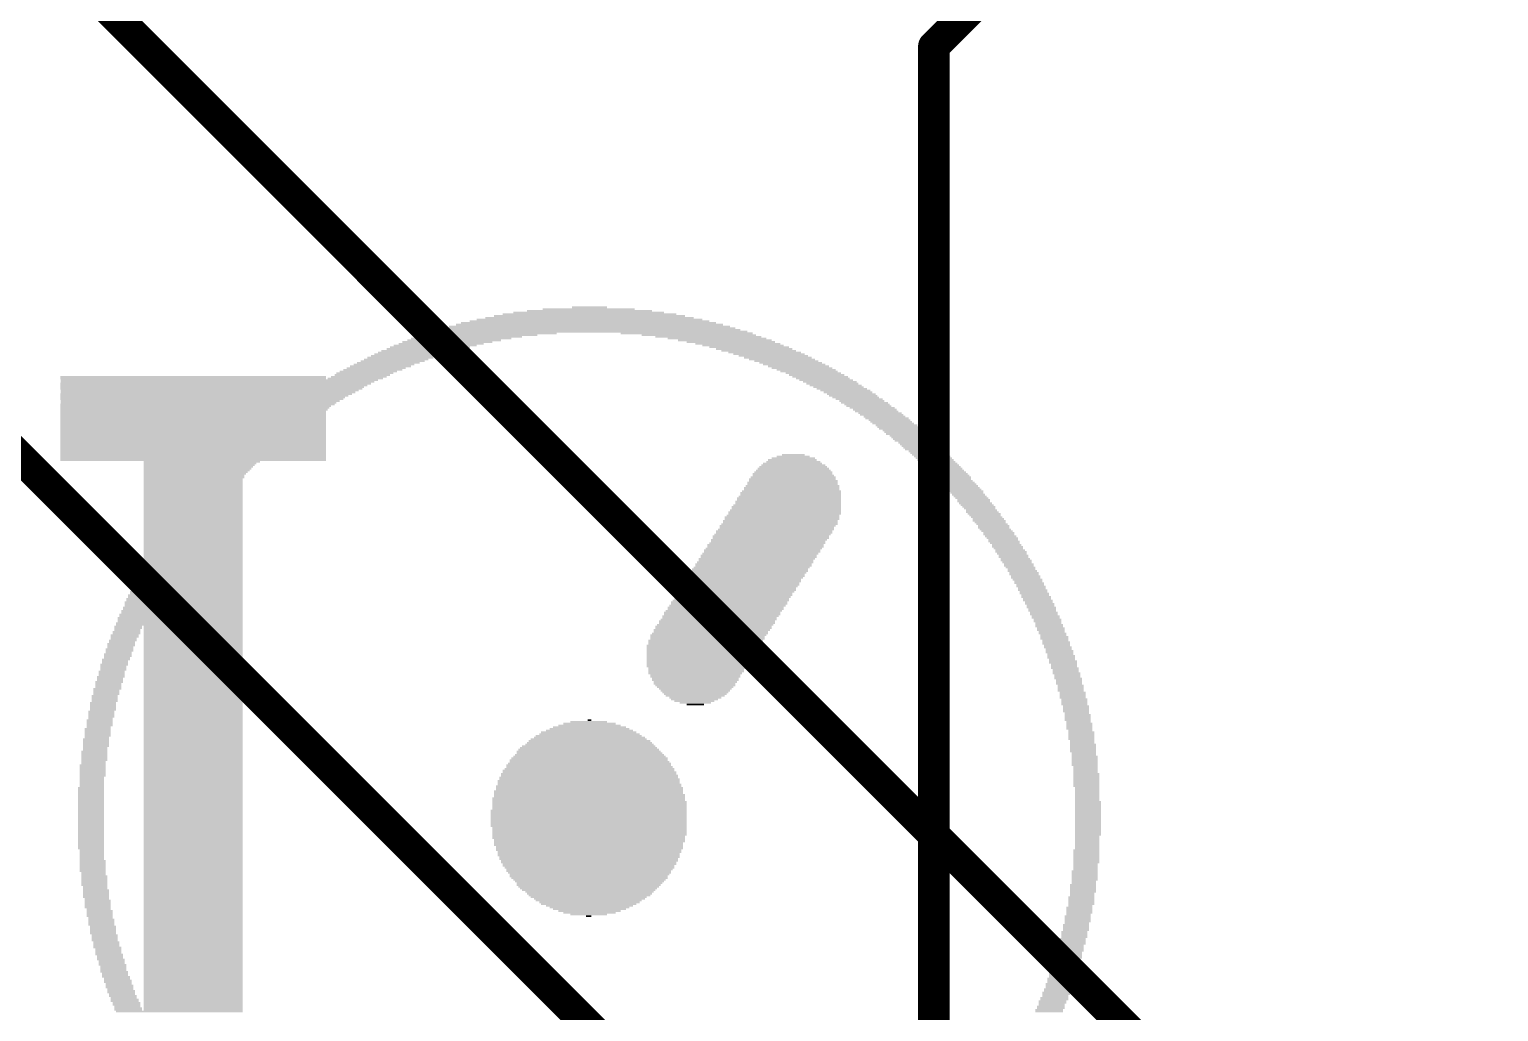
# Model space of a CAD drawing. Extents: x 0 to 45.5, y -0.6 to 38.1.
# Drawn here: x 8.74 to 15.84, y 10.42 to 15.17 of the extents above; entities that cross this region are included whole.
import ezdxf

# ---------------------------------------------------------------- set-up
doc = ezdxf.new("R2010")
doc.units = 0
for name, color, linetype in [('1', 22, 'CONTINUOUS'), ('16', 175, 'CONTINUOUS'), ('21', 253, 'CONTINUOUS')]:
    doc.layers.add(name, color=color, linetype=linetype)

# ---------------------------------------------------------------- blocks, each defined once
blk = doc.blocks.new('RECT')
blk.add_solid([(-0.5, -0.5), (0.5, -0.5), (-0.5, 0.5), (0.5, 0.5)])

msp = doc.modelspace()

# ---------------------------------------------------------------- linework, layer by layer
at = {"layer": '1', "const_width": 0.1524}
for points in [[(17.6784, 6.7056), (3.81, 20.574)], [(15.24, 6.5532), (3.81, 17.9832)]]:
    msp.add_lwpolyline(points, dxfattribs=at)
at = {"layer": '16', "const_width": 0.1524}
for points in [[(14.478, 16.4592), (13.1064, 15.0876)], [(13.1064, 15.0876), (13.1064, 4.4196)]]:
    msp.add_lwpolyline(points, dxfattribs=at)
at = {"layer": '16', "const_width": 0.0762}
for points in [[(13.1445, 15.0876, 1), (13.0683, 15.0876)], [(13.0795, 15.1145, 1), (13.1333, 15.0607)]]:
    msp.add_lwpolyline(points, format="xyb", dxfattribs=at)

# ---------------------------------------------------------------- block references
at = {"layer": '21', "yscale": 0.0084}
for p, xscale in [((11.4423, 13.7767), 1.0058), ((11.4423, 13.7851), 0.922), ((11.4423, 13.7935), 0.8382), ((11.4381, 13.8019), 0.7292), ((11.4423, 13.8102), 0.6035), ((11.4381, 13.8186), 0.4442), ((11.4423, 13.827), 0.1676), ((10.9687, 13.7013), 0.6287), ((11.4423, 13.7096), 1.5255), ((11.4381, 13.718), 1.4668), ((11.4423, 13.7264), 1.4082), ((11.4423, 13.7348), 1.3579), ((11.4423, 13.7432), 1.2908), ((11.4381, 13.7516), 1.2322), ((11.4423, 13.7599), 1.1567), ((11.4423, 13.7683), 1.0897), ((11.9117, 13.7013), 0.637), ((10.6712, 13.6342), 0.3856), ((10.6963, 13.6426), 0.4023), ((10.7257, 13.651), 0.4107), ((10.755, 13.6594), 0.4359), ((10.7885, 13.6677), 0.4526), ((10.8221, 13.6761), 0.4862), ((10.8598, 13.6845), 0.5113), ((10.9101, 13.6929), 0.5616), ((11.9704, 13.6929), 0.5532), ((12.0165, 13.6845), 0.5113), ((12.0584, 13.6761), 0.4778), ((12.0961, 13.6677), 0.4526), ((12.1255, 13.6594), 0.4275), ((12.159, 13.651), 0.4107), ((12.1841, 13.6426), 0.394), ((12.2135, 13.6342), 0.3856), ((10.47, 13.5588), 0.3018), ((10.491, 13.5672), 0.3101), ((10.5077, 13.5755), 0.3101), ((10.5287, 13.5839), 0.3185), ((10.5496, 13.5923), 0.3269), ((10.5706, 13.6007), 0.3353), ((10.5957, 13.6091), 0.352), ((10.6167, 13.6174), 0.3604), ((10.646, 13.6258), 0.3688), ((12.2386, 13.6258), 0.3688), ((12.2596, 13.6174), 0.3604), ((12.2889, 13.6091), 0.352), ((12.3099, 13.6007), 0.3437), ((12.3308, 13.5923), 0.3353), ((12.3518, 13.5839), 0.3269), ((12.3727, 13.5755), 0.3185), ((12.3937, 13.5672), 0.3101), ((12.4146, 13.5588), 0.3018), ((9.527, 13.4917), 1.2824), ((10.3275, 13.4917), 0.2682), ((10.3443, 13.5001), 0.2682), ((10.3568, 13.5085), 0.2766), ((10.3736, 13.5169), 0.2766), ((10.3946, 13.5252), 0.285), ((10.4113, 13.5336), 0.285), ((10.4323, 13.542), 0.2934), ((10.449, 13.5504), 0.2934), ((12.4314, 13.5504), 0.3018), ((12.4524, 13.542), 0.2934), ((12.4691, 13.5336), 0.2934), ((12.4901, 13.5252), 0.285), ((12.5026, 13.5169), 0.2766), ((12.5236, 13.5085), 0.2682), ((12.5404, 13.5001), 0.2682), ((12.5571, 13.4917), 0.2682), ((9.615, 13.433), 1.4585), ((9.527, 13.4833), 1.2824), ((9.6528, 13.475), 1.5339), ((9.6444, 13.4666), 1.5171), ((9.636, 13.4582), 1.5004), ((9.6276, 13.4498), 1.4836), ((9.6192, 13.4414), 1.4668), ((9.6067, 13.4247), 1.4417), ((9.5983, 13.4163), 1.4249), ((10.3108, 13.4833), 0.2682), ((12.5697, 13.4833), 0.2598), ((12.5865, 13.475), 0.2598), ((12.6032, 13.4666), 0.2598), ((12.6158, 13.4582), 0.2515), ((12.6326, 13.4498), 0.2515), ((12.6451, 13.4414), 0.2431), ((12.6619, 13.433), 0.2431), ((12.6787, 13.4247), 0.2431), ((12.6912, 13.4163), 0.2347), ((9.5689, 13.3828), 1.3663), ((9.5899, 13.4079), 1.4082), ((9.5815, 13.3995), 1.3914), ((9.5731, 13.3911), 1.3746), ((9.5522, 13.366), 1.3327), ((9.548, 13.3576), 1.3244), ((9.5396, 13.3492), 1.3076), ((9.5606, 13.3744), 1.3495), ((12.708, 13.4079), 0.2347), ((12.7164, 13.3995), 0.2347), ((12.729, 13.3911), 0.2263), ((12.7457, 13.3828), 0.2263), ((12.7583, 13.3744), 0.2179), ((12.7709, 13.366), 0.2263), ((12.7834, 13.3576), 0.2179), ((12.7918, 13.3492), 0.2179), ((9.5354, 13.3408), 1.2992), ((9.5312, 13.3325), 1.2908), ((9.527, 13.3241), 1.2824), ((9.527, 13.3157), 1.2824), ((9.527, 13.3073), 1.2824), ((9.527, 13.2989), 1.2824), ((9.527, 13.2906), 1.2824), ((9.527, 13.2822), 1.2824), ((9.527, 13.2738), 1.2824), ((12.8086, 13.3408), 0.2179), ((12.8212, 13.3325), 0.2096), ((12.8295, 13.3241), 0.2096), ((12.8463, 13.3157), 0.2096), ((12.8547, 13.3073), 0.2096), ((12.8673, 13.2989), 0.2012), ((12.8798, 13.2906), 0.2096), ((12.8924, 13.2822), 0.2012), ((12.9008, 13.2738), 0.2012), ((9.527, 13.2654), 1.2824), ((9.527, 13.257), 1.2824), ((9.527, 13.2486), 1.2824), ((9.527, 13.2403), 1.2824), ((9.527, 13.2319), 1.2824), ((9.527, 13.2235), 1.2824), ((9.527, 13.2151), 1.2824), ((9.527, 13.2067), 1.2824), ((12.9092, 13.2654), 0.2012), ((12.9259, 13.257), 0.2012), ((12.9343, 13.2486), 0.2012), ((12.9427, 13.2403), 0.2012), ((12.9553, 13.2319), 0.1928), ((12.9637, 13.2235), 0.1928), ((12.972, 13.2151), 0.1928), ((12.9846, 13.2067), 0.1844), ((9.527, 13.1983), 1.2824), ((9.527, 13.19), 1.2824), ((9.527, 13.1816), 1.2824), ((9.527, 13.1732), 1.2824), ((9.527, 13.1648), 1.2824), ((9.527, 13.1564), 1.2824), ((9.527, 13.1481), 1.2824), ((9.527, 13.1397), 1.2824), ((9.527, 13.1313), 1.2824), ((12.9972, 13.1983), 0.1928), ((13.0056, 13.19), 0.1928), ((13.0139, 13.1816), 0.1928), ((13.0265, 13.1732), 0.1844), ((13.0349, 13.1648), 0.1844), ((13.0433, 13.1564), 0.1844), ((13.0517, 13.1481), 0.1844), ((13.06, 13.1397), 0.1844), ((13.0726, 13.1313), 0.176), ((9.527, 13.1229), 1.2824), ((9.527, 13.1145), 1.2824), ((9.527, 13.1061), 1.2824), ((9.527, 13.0978), 1.2824), ((9.527, 13.0894), 1.2824), ((9.5689, 13.081), 0.5616), ((9.5606, 13.0726), 0.5448), ((9.5564, 13.0642), 0.5364), ((12.4272, 13.0642), 0.3101), ((12.423, 13.0726), 0.285), ((12.4272, 13.081), 0.2598), ((12.423, 13.0894), 0.2347), ((12.4272, 13.0978), 0.2096), ((12.4272, 13.1061), 0.1593), ((12.4272, 13.1145), 0.109), ((13.081, 13.1229), 0.176), ((13.0894, 13.1145), 0.176), ((13.0978, 13.1061), 0.176), ((13.1061, 13.0978), 0.176), ((13.1145, 13.0894), 0.176), ((13.1229, 13.081), 0.176), ((13.1313, 13.0726), 0.176), ((13.1397, 13.0642), 0.176), ((9.5522, 13.0559), 0.5281), ((9.548, 13.0475), 0.5197), ((9.5438, 13.0391), 0.5113), ((9.5396, 13.0307), 0.5029), ((9.5354, 13.0223), 0.4945), ((9.5312, 13.0139), 0.4862), ((9.5312, 13.0056), 0.4862), ((9.527, 12.9972), 0.4778), ((12.423, 12.9972), 0.4191), ((12.4272, 13.0056), 0.4107), ((12.423, 13.0223), 0.3856), ((12.4272, 13.0139), 0.394), ((12.4272, 13.0307), 0.3772), ((12.4272, 13.0391), 0.3604), ((12.4272, 13.0475), 0.3437), ((12.4272, 13.0559), 0.3269), ((13.1481, 13.0559), 0.176), ((13.1564, 13.0475), 0.176), ((13.1648, 13.0391), 0.176), ((13.1774, 13.0307), 0.1676), ((13.1858, 13.0223), 0.1676), ((13.1942, 13.0139), 0.1676), ((13.2025, 13.0056), 0.1676), ((13.2025, 12.9972), 0.1676), ((9.527, 12.9888), 0.4778), ((9.527, 12.9804), 0.4778), ((9.527, 12.972), 0.4778), ((9.527, 12.9637), 0.4778), ((9.527, 12.9553), 0.4778), ((9.527, 12.9469), 0.4778), ((9.527, 12.9385), 0.4778), ((9.527, 12.9301), 0.4778), ((9.527, 12.9217), 0.4778), ((12.4146, 12.9301), 0.4862), ((12.4146, 12.9217), 0.4862), ((12.4188, 12.9385), 0.4778), ((12.4188, 12.9553), 0.461), ((12.4188, 12.9469), 0.461), ((12.423, 12.9637), 0.4526), ((12.423, 12.9804), 0.4359), ((12.423, 12.972), 0.4359), ((12.4272, 12.9888), 0.4275), ((13.2109, 12.9888), 0.1676), ((13.2193, 12.9804), 0.1676), ((13.2277, 12.972), 0.1676), ((13.2361, 12.9637), 0.1676), ((13.2444, 12.9553), 0.1676), ((13.2528, 12.9469), 0.1676), ((13.2612, 12.9385), 0.1676), ((13.2654, 12.9301), 0.1593), ((13.2738, 12.9217), 0.1593), ((9.527, 12.9134), 0.4778), ((9.527, 12.905), 0.4778), ((9.527, 12.8966), 0.4778), ((9.527, 12.8882), 0.4778), ((9.527, 12.8798), 0.4778), ((9.527, 12.8715), 0.4778), ((9.527, 12.8631), 0.4778), ((9.527, 12.8547), 0.4778), ((12.3937, 12.8631), 0.5281), ((12.3937, 12.8547), 0.5281), ((12.3979, 12.8715), 0.5197), ((12.4021, 12.8882), 0.5113), ((12.4021, 12.8798), 0.5113), ((12.4062, 12.905), 0.5029), ((12.4062, 12.8966), 0.5029), ((12.4104, 12.9134), 0.4945), ((13.2822, 12.9134), 0.1593), ((13.2906, 12.905), 0.1593), ((13.2989, 12.8966), 0.1593), ((13.2989, 12.8882), 0.1593), ((13.3073, 12.8798), 0.1593), ((13.3157, 12.8715), 0.1593), ((13.3241, 12.8631), 0.1593), ((13.3283, 12.8547), 0.1509), ((9.527, 12.8463), 0.4778), ((9.527, 12.8379), 0.4778), ((9.527, 12.8295), 0.4778), ((9.527, 12.8212), 0.4778), ((9.527, 12.8128), 0.4778), ((9.527, 12.8044), 0.4778), ((9.527, 12.796), 0.4778), ((9.527, 12.7876), 0.4778), ((9.527, 12.7792), 0.4778), ((12.3601, 12.7792), 0.5616), ((12.3643, 12.796), 0.5532), ((12.3643, 12.7876), 0.5532), ((12.3727, 12.8128), 0.5532), ((12.3727, 12.8044), 0.5532), ((12.3769, 12.8212), 0.5448), ((12.3853, 12.8379), 0.5448), ((12.3853, 12.8295), 0.5448), ((12.3895, 12.8463), 0.5364), ((13.3408, 12.8379), 0.1593), ((13.3367, 12.8463), 0.1509), ((13.3492, 12.8295), 0.1593), ((13.3534, 12.8212), 0.1509), ((13.3618, 12.8128), 0.1509), ((13.3702, 12.8044), 0.1509), ((13.3744, 12.796), 0.1593), ((13.3786, 12.7876), 0.1509), ((13.3869, 12.7792), 0.1509), ((9.527, 12.7709), 0.4778), ((9.527, 12.7625), 0.4778), ((9.527, 12.7541), 0.4778), ((9.527, 12.7457), 0.4778), ((9.527, 12.7373), 0.4778), ((9.527, 12.729), 0.4778), ((9.527, 12.7206), 0.4778), ((9.527, 12.7122), 0.4778), ((12.3182, 12.7206), 0.5616), ((12.3182, 12.7122), 0.5616), ((12.3266, 12.729), 0.5616), ((12.335, 12.7457), 0.5616), ((12.335, 12.7373), 0.5616), ((12.3434, 12.7541), 0.5616), ((12.3518, 12.7709), 0.5616), ((12.3476, 12.7625), 0.5532), ((13.3953, 12.7709), 0.1509), ((13.3953, 12.7625), 0.1509), ((13.4037, 12.7541), 0.1509), ((13.4121, 12.7457), 0.1509), ((13.4205, 12.7373), 0.1509), ((13.4205, 12.729), 0.1509), ((13.4289, 12.7206), 0.1509), ((13.4372, 12.7122), 0.1509), ((9.527, 12.7038), 0.4778), ((9.527, 12.6954), 0.4778), ((9.527, 12.687), 0.4778), ((9.527, 12.6787), 0.4778), ((9.527, 12.6703), 0.4778), ((9.527, 12.6619), 0.4778), ((9.527, 12.6535), 0.4778), ((9.527, 12.6451), 0.4778), ((9.527, 12.6368), 0.4778), ((12.2679, 12.6368), 0.5616), ((12.2763, 12.6535), 0.5616), ((12.2763, 12.6451), 0.5616), ((12.2847, 12.6619), 0.5616), ((12.2931, 12.6787), 0.5616), ((12.2931, 12.6703), 0.5616), ((12.3015, 12.687), 0.5616), ((12.3099, 12.7038), 0.5616), ((12.3057, 12.6954), 0.5532), ((13.4414, 12.7038), 0.1425), ((13.4456, 12.6954), 0.1509), ((13.4498, 12.687), 0.1425), ((13.4582, 12.6787), 0.1425), ((13.4624, 12.6703), 0.1509), ((13.4666, 12.6619), 0.1425), ((13.4791, 12.6451), 0.1509), ((13.475, 12.6535), 0.1425), ((13.4833, 12.6368), 0.1425), ((9.527, 12.6284), 0.4778), ((9.527, 12.62), 0.4778), ((9.527, 12.6116), 0.4778), ((9.527, 12.6032), 0.4778), ((9.527, 12.5948), 0.4778), ((9.527, 12.5865), 0.4778), ((9.527, 12.5781), 0.4778), ((9.527, 12.5697), 0.4778), ((12.226, 12.5697), 0.5616), ((12.2344, 12.5865), 0.5616), ((12.2344, 12.5781), 0.5616), ((12.2428, 12.5948), 0.5616), ((12.2512, 12.6116), 0.5616), ((12.247, 12.6032), 0.5532), ((12.2596, 12.6284), 0.5616), ((12.2596, 12.62), 0.5616), ((13.4917, 12.6284), 0.1425), ((13.4917, 12.62), 0.1425), ((13.5001, 12.6116), 0.1425), ((13.5043, 12.6032), 0.1509), ((13.5085, 12.5948), 0.1425), ((13.5169, 12.5865), 0.1425), ((13.5169, 12.5781), 0.1425), ((13.5252, 12.5697), 0.1425), ((9.5061, 12.5026), 0.5197), ((9.5061, 12.4943), 0.5197), ((9.5103, 12.5194), 0.5113), ((9.5103, 12.511), 0.5113), ((9.5145, 12.5362), 0.5029), ((9.5145, 12.5278), 0.5029), ((9.5187, 12.5446), 0.4945), ((9.5228, 12.5613), 0.4862), ((9.5228, 12.5529), 0.4862), ((12.1757, 12.4943), 0.5616), ((12.1841, 12.5026), 0.5616), ((12.1925, 12.5194), 0.5616), ((12.1883, 12.511), 0.5532), ((12.2009, 12.5362), 0.5616), ((12.2009, 12.5278), 0.5616), ((12.2093, 12.5446), 0.5616), ((12.2177, 12.5613), 0.5616), ((12.2177, 12.5529), 0.5616), ((13.5294, 12.5613), 0.1341), ((13.5336, 12.5529), 0.1425), ((13.542, 12.5446), 0.1425), ((13.542, 12.5362), 0.1425), ((13.5504, 12.5278), 0.1425), ((13.5504, 12.5194), 0.1425), ((13.5588, 12.511), 0.1425), ((13.563, 12.5026), 0.1341), ((13.5672, 12.4943), 0.1425), ((9.4893, 12.4356), 0.5532), ((9.4893, 12.4272), 0.5532), ((9.4935, 12.4524), 0.5448), ((9.4935, 12.444), 0.5448), ((9.4977, 12.4691), 0.5364), ((9.4977, 12.4607), 0.5364), ((9.5019, 12.4859), 0.5281), ((9.5019, 12.4775), 0.5281), ((12.1338, 12.4272), 0.5616), ((12.1422, 12.444), 0.5616), ((12.1422, 12.4356), 0.5616), ((12.1506, 12.4524), 0.5616), ((12.159, 12.4691), 0.5616), ((12.159, 12.4607), 0.5616), ((12.1674, 12.4775), 0.5616), ((12.1757, 12.4859), 0.5616), ((13.5713, 12.4859), 0.1341), ((13.5755, 12.4775), 0.1425), ((13.5797, 12.4691), 0.1341), ((13.5839, 12.4607), 0.1425), ((13.5881, 12.4524), 0.1341), ((13.5923, 12.444), 0.1425), ((13.5965, 12.4356), 0.1341), ((13.6007, 12.4272), 0.1425), ((9.4725, 12.3601), 0.5867), ((9.4725, 12.3518), 0.5867), ((9.4767, 12.3769), 0.5784), ((9.4767, 12.3685), 0.5784), ((9.4809, 12.4021), 0.57), ((9.4809, 12.3937), 0.57), ((9.4809, 12.3853), 0.57), ((9.4851, 12.4188), 0.5616), ((9.4851, 12.4104), 0.5616), ((12.0835, 12.3518), 0.5616), ((12.0919, 12.3601), 0.5616), ((12.1003, 12.3769), 0.5616), ((12.1003, 12.3685), 0.5616), ((12.1087, 12.3853), 0.5616), ((12.1171, 12.4021), 0.5616), ((12.1171, 12.3937), 0.5616), ((12.1255, 12.4104), 0.5616), ((12.1296, 12.4188), 0.5532), ((13.6049, 12.4188), 0.1341), ((13.6091, 12.4104), 0.1425), ((13.6174, 12.3937), 0.1425), ((13.6133, 12.4021), 0.1341), ((13.6216, 12.3853), 0.1341), ((13.6258, 12.3769), 0.1425), ((13.63, 12.3685), 0.1341), ((13.63, 12.3601), 0.1341), ((13.6384, 12.3518), 0.1341), ((9.2127, 12.2847), 0.1341), ((9.46, 12.3015), 0.6119), ((9.46, 12.2931), 0.6119), ((9.4642, 12.3266), 0.6035), ((9.4642, 12.3182), 0.6035), ((9.4642, 12.3099), 0.6035), ((9.4684, 12.3434), 0.5951), ((9.4684, 12.335), 0.5951), ((9.527, 12.2847), 0.4778), ((12.0416, 12.2847), 0.5616), ((12.05, 12.2931), 0.5616), ((12.0584, 12.3099), 0.5616), ((12.0584, 12.3015), 0.5616), ((12.0668, 12.3182), 0.5616), ((12.0752, 12.335), 0.5616), ((12.071, 12.3266), 0.5532), ((12.0835, 12.3434), 0.5616), ((13.6384, 12.3434), 0.1341), ((13.6468, 12.335), 0.1341), ((13.6468, 12.3266), 0.1341), ((13.6552, 12.3182), 0.1341), ((13.6552, 12.3099), 0.1341), ((13.6594, 12.3015), 0.1257), ((13.6636, 12.2931), 0.1341), ((13.6636, 12.2847), 0.1341), ((9.1876, 12.2177), 0.1341), ((9.1834, 12.2093), 0.1257), ((9.1959, 12.2428), 0.1341), ((9.1959, 12.2344), 0.1341), ((9.1918, 12.226), 0.1257), ((9.2043, 12.2596), 0.1341), ((9.2043, 12.2512), 0.1341), ((9.2127, 12.2763), 0.1341), ((9.2085, 12.2679), 0.1257), ((9.527, 12.2763), 0.4778), ((9.527, 12.2679), 0.4778), ((9.527, 12.2596), 0.4778), ((9.527, 12.2512), 0.4778), ((9.527, 12.2428), 0.4778), ((9.527, 12.2344), 0.4778), ((9.527, 12.226), 0.4778), ((9.527, 12.2177), 0.4778), ((9.527, 12.2093), 0.4778), ((12.0039, 12.2177), 0.5532), ((12.0039, 12.2093), 0.5532), ((12.0165, 12.2428), 0.5616), ((12.0123, 12.2344), 0.5532), ((12.0123, 12.226), 0.5532), ((12.0249, 12.2512), 0.5616), ((12.0333, 12.2679), 0.5616), ((12.0291, 12.2596), 0.5532), ((12.0416, 12.2763), 0.5616), ((13.6719, 12.2763), 0.1341), ((13.6719, 12.2679), 0.1341), ((13.6761, 12.2596), 0.1257), ((13.6803, 12.2512), 0.1341), ((13.6845, 12.2428), 0.1257), ((13.6887, 12.2344), 0.1341), ((13.6887, 12.226), 0.1341), ((13.6929, 12.2177), 0.1257), ((13.6971, 12.2093), 0.1341), ((9.1624, 12.1506), 0.1341), ((9.1624, 12.1422), 0.1341), ((9.1708, 12.1757), 0.1341), ((9.1708, 12.1674), 0.1341), ((9.1666, 12.159), 0.1257), ((9.1792, 12.2009), 0.1341), ((9.1792, 12.1925), 0.1341), ((9.175, 12.1841), 0.1257), ((9.527, 12.2009), 0.4778), ((9.527, 12.1925), 0.4778), ((9.527, 12.1841), 0.4778), ((9.527, 12.1757), 0.4778), ((9.527, 12.1674), 0.4778), ((9.527, 12.159), 0.4778), ((9.527, 12.1506), 0.4778), ((9.527, 12.1422), 0.4778), ((11.9913, 12.1925), 0.5448), ((11.9913, 12.1841), 0.5448), ((11.9871, 12.1757), 0.5364), ((11.9788, 12.1506), 0.5197), ((11.983, 12.1674), 0.5281), ((11.983, 12.159), 0.5281), ((11.9746, 12.1422), 0.5113), ((11.9997, 12.2009), 0.5448), ((13.6971, 12.2009), 0.1341), ((13.7013, 12.1925), 0.1257), ((13.7055, 12.1841), 0.1341), ((13.7096, 12.1757), 0.1257), ((13.7138, 12.1674), 0.1341), ((13.7138, 12.159), 0.1341), ((13.718, 12.1506), 0.1257), ((13.7222, 12.1422), 0.1341), ((9.1331, 12.0668), 0.1257), ((9.1456, 12.1003), 0.1341), ((9.1415, 12.0919), 0.1257), ((9.1415, 12.0835), 0.1257), ((9.1415, 12.0752), 0.1257), ((9.154, 12.1255), 0.1341), ((9.1498, 12.1171), 0.1257), ((9.1498, 12.1087), 0.1257), ((9.1582, 12.1338), 0.1257), ((9.527, 12.1338), 0.4778), ((9.527, 12.1255), 0.4778), ((9.527, 12.1171), 0.4778), ((9.527, 12.1087), 0.4778), ((9.527, 12.1003), 0.4778), ((9.527, 12.0919), 0.4778), ((9.527, 12.0835), 0.4778), ((9.527, 12.0752), 0.4778), ((9.527, 12.0668), 0.4778), ((11.9704, 12.1255), 0.5029), ((11.9704, 12.1171), 0.5029), ((11.962, 12.1003), 0.4862), ((11.962, 12.0919), 0.4862), ((11.9746, 12.1338), 0.5113), ((11.9662, 12.1087), 0.4945), ((11.962, 12.0835), 0.4694), ((11.9578, 12.0752), 0.461), ((11.9578, 12.0668), 0.461), ((13.7222, 12.1338), 0.1341), ((13.7264, 12.1255), 0.1257), ((13.7306, 12.1171), 0.1341), ((13.7306, 12.1087), 0.1341), ((13.7348, 12.1003), 0.1257), ((13.7348, 12.0919), 0.1257), ((13.739, 12.0835), 0.1341), ((13.7432, 12.0752), 0.1257), ((13.7432, 12.0668), 0.1257), ((9.1205, 12.0165), 0.1341), ((9.1163, 12.0081), 0.1257), ((9.1163, 11.9997), 0.1257), ((9.1289, 12.0416), 0.1341), ((9.1247, 12.0333), 0.1257), ((9.1247, 12.0249), 0.1257), ((9.1331, 12.0584), 0.1257), ((9.1331, 12.05), 0.1257), ((9.527, 12.0584), 0.4778), ((9.527, 12.05), 0.4778), ((9.527, 12.0416), 0.4778), ((9.527, 12.0333), 0.4778), ((9.527, 12.0249), 0.4778), ((9.527, 12.0165), 0.4778), ((9.527, 12.0081), 0.4778), ((9.527, 11.9997), 0.4778), ((11.9536, 12.0584), 0.4526), ((11.9536, 12.05), 0.4359), ((11.9536, 12.0416), 0.4359), ((11.9536, 12.0333), 0.4191), ((11.9536, 12.0249), 0.4191), ((11.9536, 12.0165), 0.4023), ((11.9494, 12.0081), 0.394), ((11.9536, 11.9997), 0.3856), ((13.7474, 12.0584), 0.1341), ((13.7516, 12.05), 0.1257), ((13.7516, 12.0416), 0.1257), ((13.7558, 12.0333), 0.1341), ((13.7599, 12.0249), 0.1257), ((13.7599, 12.0165), 0.1257), ((13.7599, 12.0081), 0.1257), ((13.7683, 11.9997), 0.1257), ((9.0996, 11.9494), 0.1257), ((9.0996, 11.941), 0.1257), ((9.0996, 11.9327), 0.1257), ((9.0996, 11.9243), 0.1257), ((9.1121, 11.983), 0.1341), ((9.1079, 11.9746), 0.1257), ((9.1079, 11.9662), 0.1257), ((9.1079, 11.9578), 0.1257), ((9.1163, 11.9913), 0.1257), ((9.527, 11.9913), 0.4778), ((9.527, 11.983), 0.4778), ((9.527, 11.9746), 0.4778), ((9.527, 11.9662), 0.4778), ((9.527, 11.9578), 0.4778), ((9.527, 11.9494), 0.4778), ((9.527, 11.941), 0.4778), ((9.527, 11.9327), 0.4778), ((9.527, 11.9243), 0.4778), ((11.9536, 11.9913), 0.3688), ((11.9536, 11.983), 0.352), ((11.9536, 11.9746), 0.3353), ((11.9536, 11.9662), 0.3185), ((11.9536, 11.9578), 0.3018), ((11.9536, 11.9494), 0.285), ((11.9536, 11.941), 0.2515), ((11.9494, 11.9327), 0.2263), ((11.9494, 11.9243), 0.1928), ((13.7683, 11.9913), 0.1257), ((13.7683, 11.983), 0.1257), ((13.7683, 11.9746), 0.1257), ((13.7767, 11.9662), 0.1257), ((13.7767, 11.9578), 0.1257), ((13.7767, 11.9494), 0.1257), ((13.7767, 11.941), 0.1257), ((13.7851, 11.9327), 0.1257), ((13.7851, 11.9243), 0.1257), ((9.0828, 11.874), 0.1257), ((9.0828, 11.8656), 0.1257), ((9.0828, 11.8572), 0.1257), ((9.0912, 11.9159), 0.1257), ((9.0912, 11.9075), 0.1257), ((9.0912, 11.8991), 0.1257), ((9.0912, 11.8908), 0.1257), ((9.0912, 11.8824), 0.1257), ((9.527, 11.9159), 0.4778), ((9.527, 11.9075), 0.4778), ((9.527, 11.8991), 0.4778), ((9.527, 11.8908), 0.4778), ((9.527, 11.8824), 0.4778), ((9.527, 11.874), 0.4778), ((9.527, 11.8656), 0.4778), ((9.527, 11.8572), 0.4778), ((11.9536, 11.9159), 0.1509), ((11.9536, 11.9075), 0.0838), ((13.7851, 11.9159), 0.1257), ((13.7851, 11.9075), 0.1257), ((13.7935, 11.8991), 0.1257), ((13.7935, 11.8908), 0.1257), ((13.7935, 11.8824), 0.1257), ((13.7935, 11.874), 0.1257), ((13.8018, 11.8572), 0.1257), ((13.7977, 11.8656), 0.1173), ((9.066, 11.7902), 0.1257), ((9.0702, 11.7986), 0.1174), ((9.0744, 11.8321), 0.1257), ((9.0744, 11.8237), 0.1257), ((9.0744, 11.8153), 0.1257), ((9.0744, 11.8069), 0.1257), ((9.0786, 11.8405), 0.1173), ((9.0828, 11.8488), 0.1257), ((9.527, 11.8488), 0.4778), ((9.527, 11.8405), 0.4778), ((9.527, 11.8321), 0.4778), ((9.527, 11.8237), 0.4778), ((9.527, 11.8153), 0.4778), ((9.527, 11.8069), 0.4778), ((9.527, 11.7986), 0.4778), ((9.527, 11.7902), 0.4778), ((11.4423, 11.7902), 0.3856), ((11.4423, 11.7986), 0.352), ((11.4423, 11.8069), 0.3018), ((11.4423, 11.8153), 0.2515), ((11.4381, 11.8237), 0.176), ((11.4423, 11.8321), 0.0168), ((13.8018, 11.8488), 0.1257), ((13.8018, 11.8405), 0.1257), ((13.8018, 11.8321), 0.1257), ((13.806, 11.8237), 0.1173), ((13.8102, 11.8153), 0.1257), ((13.8102, 11.8069), 0.1257), ((13.8102, 11.7986), 0.1257), ((13.8102, 11.7902), 0.1257), ((9.0576, 11.7399), 0.1257), ((9.0576, 11.7315), 0.1257), ((9.0576, 11.7231), 0.1257), ((9.0576, 11.7147), 0.1257), ((9.0618, 11.7483), 0.1174), ((9.066, 11.7818), 0.1257), ((9.066, 11.7734), 0.1257), ((9.066, 11.765), 0.1257), ((9.066, 11.7566), 0.1257), ((9.527, 11.7818), 0.4778), ((9.527, 11.7734), 0.4778), ((9.527, 11.765), 0.4778), ((9.527, 11.7566), 0.4778), ((9.527, 11.7483), 0.4778), ((9.527, 11.7399), 0.4778), ((9.527, 11.7315), 0.4778), ((9.527, 11.7231), 0.4778), ((9.527, 11.7147), 0.4778), ((11.4423, 11.7147), 0.6203), ((11.4423, 11.7231), 0.6035), ((11.4423, 11.7315), 0.5867), ((11.4381, 11.7399), 0.5616), ((11.4423, 11.7483), 0.5364), ((11.4381, 11.7566), 0.5113), ((11.4423, 11.765), 0.4862), ((11.4381, 11.7734), 0.461), ((11.4423, 11.7818), 0.4191), ((13.8144, 11.7818), 0.1174), ((13.8186, 11.7734), 0.1257), ((13.8186, 11.765), 0.1257), ((13.8186, 11.7566), 0.1257), ((13.8186, 11.7483), 0.1257), ((13.8186, 11.7399), 0.1257), ((13.8228, 11.7315), 0.1173), ((13.8228, 11.7231), 0.1173), ((13.827, 11.7147), 0.1257), ((9.0493, 11.6812), 0.1257), ((9.0493, 11.6728), 0.1257), ((9.0493, 11.6644), 0.1257), ((9.0493, 11.6561), 0.1257), ((9.0493, 11.6477), 0.1257), ((9.0534, 11.698), 0.1173), ((9.0534, 11.6896), 0.1173), ((9.0576, 11.7064), 0.1257), ((9.527, 11.7064), 0.4778), ((9.527, 11.698), 0.4778), ((9.527, 11.6896), 0.4778), ((9.527, 11.6812), 0.4778), ((9.527, 11.6728), 0.4778), ((9.527, 11.6644), 0.4778), ((9.527, 11.6561), 0.4778), ((9.527, 11.6477), 0.4778), ((11.4423, 11.6477), 0.7544), ((11.4423, 11.6561), 0.7376), ((11.4423, 11.6644), 0.7208), ((11.4423, 11.6728), 0.7041), ((11.4381, 11.6812), 0.6957), ((11.4381, 11.6896), 0.6789), ((11.4381, 11.698), 0.6622), ((11.4381, 11.7064), 0.6454), ((13.827, 11.7064), 0.1257), ((13.827, 11.698), 0.1257), ((13.827, 11.6896), 0.1257), ((13.827, 11.6812), 0.1257), ((13.8312, 11.6728), 0.1173), ((13.8312, 11.6644), 0.1173), ((13.8354, 11.6561), 0.1257), ((13.8354, 11.6477), 0.1257), ((9.0409, 11.6142), 0.1257), ((9.0409, 11.6058), 0.1257), ((9.0409, 11.5974), 0.1257), ((9.0409, 11.589), 0.1257), ((9.0409, 11.5806), 0.1257), ((9.0409, 11.5722), 0.1257), ((9.0451, 11.6309), 0.1173), ((9.0451, 11.6225), 0.1173), ((9.0493, 11.6393), 0.1257), ((9.527, 11.6393), 0.4778), ((9.527, 11.6309), 0.4778), ((9.527, 11.6225), 0.4778), ((9.527, 11.6142), 0.4778), ((9.527, 11.6058), 0.4778), ((9.527, 11.5974), 0.4778), ((9.527, 11.589), 0.4778), ((9.527, 11.5806), 0.4778), ((9.527, 11.5722), 0.4778), ((11.4381, 11.5722), 0.8466), ((11.4381, 11.589), 0.8298), ((11.4423, 11.5806), 0.8382), ((11.4423, 11.5974), 0.8214), ((11.4423, 11.6058), 0.8047), ((11.4381, 11.6142), 0.7963), ((11.4423, 11.6225), 0.7879), ((11.4381, 11.6393), 0.7628), ((11.4423, 11.6309), 0.7711), ((13.8354, 11.6393), 0.1257), ((13.8354, 11.6309), 0.1257), ((13.8354, 11.6225), 0.1257), ((13.8354, 11.6142), 0.1257), ((13.8396, 11.6058), 0.1173), ((13.8396, 11.5974), 0.1173), ((13.8396, 11.589), 0.1173), ((13.8396, 11.5806), 0.1173), ((13.8438, 11.5722), 0.1257), ((9.0325, 11.5052), 0.1257), ((9.0367, 11.5555), 0.1173), ((9.0367, 11.5471), 0.1173), ((9.0367, 11.5387), 0.1173), ((9.0367, 11.5303), 0.1173), ((9.0367, 11.5219), 0.1173), ((9.0367, 11.5136), 0.1173), ((9.0409, 11.5639), 0.1257), ((9.527, 11.5639), 0.4778), ((9.527, 11.5555), 0.4778), ((9.527, 11.5471), 0.4778), ((9.527, 11.5387), 0.4778), ((9.527, 11.5303), 0.4778), ((9.527, 11.5219), 0.4778), ((9.527, 11.5136), 0.4778), ((9.527, 11.5052), 0.4778), ((11.4423, 11.5052), 0.9053), ((11.4381, 11.5136), 0.8969), ((11.4423, 11.5219), 0.8885), ((11.4381, 11.5387), 0.8801), ((11.4381, 11.5303), 0.8801), ((11.4423, 11.5471), 0.8717), ((11.4381, 11.5555), 0.8633), ((11.4423, 11.5639), 0.855), ((13.8438, 11.5639), 0.1257), ((13.8438, 11.5555), 0.1257), ((13.8438, 11.5471), 0.1257), ((13.8438, 11.5387), 0.1257), ((13.8438, 11.5303), 0.1257), ((13.8438, 11.5219), 0.1257), ((13.8438, 11.5136), 0.1257), ((13.848, 11.5052), 0.1174), ((9.0325, 11.4968), 0.1257), ((9.0325, 11.4884), 0.1257), ((9.0325, 11.48), 0.1257), ((9.0325, 11.4717), 0.1257), ((9.0325, 11.4633), 0.1257), ((9.0325, 11.4549), 0.1257), ((9.0325, 11.4465), 0.1257), ((9.0325, 11.4381), 0.1257), ((9.0325, 11.4297), 0.1257), ((9.527, 11.4968), 0.4778), ((9.527, 11.4884), 0.4778), ((9.527, 11.48), 0.4778), ((9.527, 11.4717), 0.4778), ((9.527, 11.4633), 0.4778), ((9.527, 11.4549), 0.4778), ((9.527, 11.4465), 0.4778), ((9.527, 11.4381), 0.4778), ((9.527, 11.4297), 0.4778), ((11.4381, 11.4549), 0.9304), ((11.4381, 11.4465), 0.9304), ((11.4423, 11.4381), 0.9388), ((11.4423, 11.4297), 0.9388), ((11.4381, 11.4884), 0.9136), ((11.4381, 11.48), 0.9136), ((11.4423, 11.4717), 0.922), ((11.4423, 11.4633), 0.922), ((11.4423, 11.4968), 0.9053), ((13.848, 11.4968), 0.1174), ((13.848, 11.4884), 0.1174), ((13.848, 11.48), 0.1174), ((13.848, 11.4717), 0.1174), ((13.848, 11.4633), 0.1174), ((13.848, 11.4549), 0.1174), ((13.848, 11.4465), 0.1174), ((13.8521, 11.4381), 0.1257), ((13.8521, 11.4297), 0.1257), ((9.0325, 11.4214), 0.1257), ((9.0325, 11.413), 0.1257), ((9.0325, 11.4046), 0.1257), ((9.0325, 11.3962), 0.1257), ((9.0325, 11.3878), 0.1257), ((9.0325, 11.3795), 0.1257), ((9.0325, 11.3711), 0.1257), ((9.0325, 11.3627), 0.1257), ((9.527, 11.4214), 0.4778), ((9.527, 11.413), 0.4778), ((9.527, 11.4046), 0.4778), ((9.527, 11.3962), 0.4778), ((9.527, 11.3878), 0.4778), ((9.527, 11.3795), 0.4778), ((9.527, 11.3711), 0.4778), ((9.527, 11.3627), 0.4778), ((11.4381, 11.3962), 0.9472), ((11.4381, 11.3878), 0.9472), ((11.4381, 11.3795), 0.9472), ((11.4381, 11.3711), 0.9472), ((11.4381, 11.3627), 0.9472), ((11.4423, 11.4214), 0.9388), ((11.4423, 11.413), 0.9388), ((11.4423, 11.4046), 0.9388), ((13.8521, 11.4214), 0.1257), ((13.8521, 11.413), 0.1257), ((13.8521, 11.4046), 0.1257), ((13.8521, 11.3962), 0.1257), ((13.8521, 11.3878), 0.1257), ((13.8521, 11.3795), 0.1257), ((13.8521, 11.3711), 0.1257), ((13.8521, 11.3627), 0.1257), ((9.0325, 11.3543), 0.1257), ((9.0325, 11.3459), 0.1257), ((9.0325, 11.3375), 0.1257), ((9.0325, 11.3292), 0.1257), ((9.0325, 11.3208), 0.1257), ((9.0325, 11.3124), 0.1257), ((9.0325, 11.304), 0.1257), ((9.0325, 11.2956), 0.1257), ((9.0325, 11.2873), 0.1257), ((9.527, 11.3543), 0.4778), ((9.527, 11.3459), 0.4778), ((9.527, 11.3375), 0.4778), ((9.527, 11.3292), 0.4778), ((9.527, 11.3208), 0.4778), ((9.527, 11.3124), 0.4778), ((9.527, 11.304), 0.4778), ((9.527, 11.2956), 0.4778), ((9.527, 11.2873), 0.4778), ((11.4381, 11.3543), 0.9472), ((11.4381, 11.3459), 0.9472), ((11.4381, 11.3375), 0.9472), ((11.4381, 11.3292), 0.9472), ((11.4381, 11.3208), 0.9472), ((11.4423, 11.3124), 0.9388), ((11.4423, 11.304), 0.9388), ((11.4423, 11.2956), 0.9388), ((11.4423, 11.2873), 0.9388), ((13.8521, 11.3543), 0.1257), ((13.8521, 11.3459), 0.1257), ((13.8521, 11.3375), 0.1257), ((13.8521, 11.3292), 0.1257), ((13.8521, 11.3208), 0.1257), ((13.8521, 11.3124), 0.1257), ((13.8521, 11.304), 0.1257), ((13.8521, 11.2956), 0.1257), ((13.8521, 11.2873), 0.1257), ((9.0325, 11.2789), 0.1257), ((9.0325, 11.2705), 0.1257), ((9.0325, 11.2621), 0.1257), ((9.0325, 11.2537), 0.1257), ((9.0325, 11.2453), 0.1257), ((9.0325, 11.237), 0.1257), ((9.0325, 11.2286), 0.1257), ((9.0325, 11.2202), 0.1257), ((9.527, 11.2789), 0.4778), ((9.527, 11.2705), 0.4778), ((9.527, 11.2621), 0.4778), ((9.527, 11.2537), 0.4778), ((9.527, 11.2453), 0.4778), ((9.527, 11.237), 0.4778), ((9.527, 11.2286), 0.4778), ((9.527, 11.2202), 0.4778), ((11.4423, 11.2789), 0.9388), ((11.4381, 11.2705), 0.9304), ((11.4381, 11.2621), 0.9304), ((11.4423, 11.2537), 0.922), ((11.4423, 11.2453), 0.922), ((11.4381, 11.237), 0.9136), ((11.4381, 11.2286), 0.9136), ((11.4423, 11.2202), 0.9053), ((13.8521, 11.2789), 0.1257), ((13.848, 11.2705), 0.1174), ((13.848, 11.2621), 0.1174), ((13.848, 11.2537), 0.1174), ((13.848, 11.2453), 0.1174), ((13.848, 11.237), 0.1174), ((13.848, 11.2286), 0.1174), ((13.848, 11.2202), 0.1174), ((9.0325, 11.2118), 0.1257), ((9.0367, 11.2034), 0.1173), ((9.0367, 11.1951), 0.1173), ((9.0367, 11.1867), 0.1173), ((9.0367, 11.1783), 0.1173), ((9.0367, 11.1699), 0.1173), ((9.0367, 11.1615), 0.1173), ((9.0409, 11.1531), 0.1257), ((9.0409, 11.1448), 0.1257), ((9.527, 11.2118), 0.4778), ((9.527, 11.2034), 0.4778), ((9.527, 11.1951), 0.4778), ((9.527, 11.1867), 0.4778), ((9.527, 11.1783), 0.4778), ((9.527, 11.1699), 0.4778), ((9.527, 11.1615), 0.4778), ((9.527, 11.1531), 0.4778), ((9.527, 11.1448), 0.4778), ((11.4423, 11.2118), 0.9053), ((11.4381, 11.2034), 0.8969), ((11.4423, 11.1951), 0.8885), ((11.4381, 11.1867), 0.8801), ((11.4381, 11.1783), 0.8801), ((11.4423, 11.1699), 0.8717), ((11.4381, 11.1615), 0.8633), ((11.4423, 11.1531), 0.855), ((11.4381, 11.1448), 0.8466), ((13.8438, 11.2034), 0.1257), ((13.8438, 11.1951), 0.1257), ((13.8438, 11.1867), 0.1257), ((13.8438, 11.1783), 0.1257), ((13.8438, 11.1699), 0.1257), ((13.8438, 11.1615), 0.1257), ((13.8438, 11.1531), 0.1257), ((13.8438, 11.1448), 0.1257), ((13.848, 11.2118), 0.1174), ((9.0409, 11.1364), 0.1257), ((9.0409, 11.128), 0.1257), ((9.0409, 11.1196), 0.1257), ((9.0409, 11.1112), 0.1257), ((9.0409, 11.1028), 0.1257), ((9.0451, 11.0945), 0.1173), ((9.0451, 11.0861), 0.1173), ((9.0493, 11.0777), 0.1257), ((9.527, 11.1364), 0.4778), ((9.527, 11.128), 0.4778), ((9.527, 11.1196), 0.4778), ((9.527, 11.1112), 0.4778), ((9.527, 11.1028), 0.4778), ((9.527, 11.0945), 0.4778), ((9.527, 11.0861), 0.4778), ((9.527, 11.0777), 0.4778), ((11.4423, 11.1364), 0.8382), ((11.4381, 11.128), 0.8298), ((11.4423, 11.1196), 0.8214), ((11.4423, 11.1112), 0.8047), ((11.4381, 11.1028), 0.7963), ((11.4423, 11.0945), 0.7879), ((11.4423, 11.0861), 0.7711), ((11.4381, 11.0777), 0.7628), ((13.8354, 11.1028), 0.1257), ((13.8354, 11.0945), 0.1257), ((13.8354, 11.0861), 0.1257), ((13.8354, 11.0777), 0.1257), ((13.8396, 11.1364), 0.1173), ((13.8396, 11.128), 0.1173), ((13.8396, 11.1196), 0.1173), ((13.8396, 11.1112), 0.1173), ((9.0493, 11.0693), 0.1257), ((9.0493, 11.0609), 0.1257), ((9.0493, 11.0526), 0.1257), ((9.0493, 11.0442), 0.1257), ((9.0493, 11.0358), 0.1257), ((9.0534, 11.0274), 0.1173), ((9.0534, 11.019), 0.1173), ((9.0576, 11.0106), 0.1257), ((9.0576, 11.0023), 0.1257), ((9.527, 11.0693), 0.4778), ((9.527, 11.0609), 0.4778), ((9.527, 11.0526), 0.4778), ((9.527, 11.0442), 0.4778), ((9.527, 11.0358), 0.4778), ((9.527, 11.0274), 0.4778), ((9.527, 11.019), 0.4778), ((9.527, 11.0106), 0.4778), ((9.527, 11.0023), 0.4778), ((11.4423, 11.0693), 0.7544), ((11.4423, 11.0609), 0.7376), ((11.4423, 11.0526), 0.7208), ((11.4423, 11.0442), 0.7041), ((11.4381, 11.0358), 0.6957), ((11.4381, 11.0274), 0.6789), ((11.4381, 11.019), 0.6622), ((11.4381, 11.0106), 0.6454), ((11.4423, 11.0023), 0.6203), ((13.827, 11.0358), 0.1257), ((13.827, 11.0274), 0.1257), ((13.827, 11.019), 0.1257), ((13.827, 11.0106), 0.1257), ((13.827, 11.0023), 0.1257), ((13.8354, 11.0693), 0.1257), ((13.8354, 11.0609), 0.1257), ((13.8312, 11.0526), 0.1173), ((13.8312, 11.0442), 0.1173), ((9.0576, 10.9939), 0.1257), ((9.0576, 10.9855), 0.1257), ((9.0576, 10.9771), 0.1257), ((9.0618, 10.9687), 0.1174), ((9.066, 10.9604), 0.1257), ((9.066, 10.952), 0.1257), ((9.066, 10.9436), 0.1257), ((9.066, 10.9352), 0.1257), ((9.527, 10.9939), 0.4778), ((9.527, 10.9855), 0.4778), ((9.527, 10.9771), 0.4778), ((9.527, 10.9687), 0.4778), ((9.527, 10.9604), 0.4778), ((9.527, 10.952), 0.4778), ((9.527, 10.9436), 0.4778), ((9.527, 10.9352), 0.4778), ((11.4423, 10.9939), 0.6035), ((11.4423, 10.9855), 0.5867), ((11.4381, 10.9771), 0.5616), ((11.4423, 10.9687), 0.5364), ((11.4381, 10.9604), 0.5113), ((11.4423, 10.952), 0.4862), ((11.4381, 10.9436), 0.461), ((11.4423, 10.9352), 0.4191), ((13.8144, 10.9352), 0.1174), ((13.8186, 10.9771), 0.1257), ((13.8186, 10.9687), 0.1257), ((13.8186, 10.9604), 0.1257), ((13.8186, 10.952), 0.1257), ((13.8186, 10.9436), 0.1257), ((13.8228, 10.9939), 0.1173), ((13.8228, 10.9855), 0.1173), ((9.066, 10.9268), 0.1257), ((9.0702, 10.9184), 0.1174), ((9.0744, 10.9101), 0.1257), ((9.0744, 10.9017), 0.1257), ((9.0744, 10.8933), 0.1257), ((9.0744, 10.8849), 0.1257), ((9.0786, 10.8765), 0.1173), ((9.0828, 10.8682), 0.1257), ((9.0828, 10.8598), 0.1257), ((9.527, 10.9268), 0.4778), ((9.527, 10.9184), 0.4778), ((9.527, 10.9101), 0.4778), ((9.527, 10.9017), 0.4778), ((9.527, 10.8933), 0.4778), ((9.527, 10.8849), 0.4778), ((9.527, 10.8765), 0.4778), ((9.527, 10.8682), 0.4778), ((9.527, 10.8598), 0.4778), ((11.4423, 10.9268), 0.3856), ((11.4423, 10.9184), 0.352), ((11.4423, 10.9101), 0.3018), ((11.4423, 10.9017), 0.2515), ((11.4381, 10.8933), 0.176), ((11.4381, 10.8849), 0.0251), ((13.8018, 10.8849), 0.1257), ((13.8018, 10.8765), 0.1257), ((13.8018, 10.8682), 0.1257), ((13.8018, 10.8598), 0.1257), ((13.806, 10.8933), 0.1173), ((13.8102, 10.9268), 0.1257), ((13.8102, 10.9184), 0.1257), ((13.8102, 10.9101), 0.1257), ((13.8102, 10.9017), 0.1257), ((9.0828, 10.8514), 0.1257), ((9.0828, 10.843), 0.1257), ((9.0912, 10.8346), 0.1257), ((9.0912, 10.8262), 0.1257), ((9.0912, 10.8179), 0.1257), ((9.0912, 10.8095), 0.1257), ((9.0912, 10.8011), 0.1257), ((9.0996, 10.7927), 0.1257), ((9.527, 10.8514), 0.4778), ((9.527, 10.843), 0.4778), ((9.527, 10.8346), 0.4778), ((9.527, 10.8262), 0.4778), ((9.527, 10.8179), 0.4778), ((9.527, 10.8095), 0.4778), ((9.527, 10.8011), 0.4778), ((9.527, 10.7927), 0.4778), ((13.7851, 10.8095), 0.1257), ((13.7851, 10.8011), 0.1257), ((13.7851, 10.7927), 0.1257), ((13.7935, 10.843), 0.1257), ((13.7935, 10.8346), 0.1257), ((13.7935, 10.8262), 0.1257), ((13.7935, 10.8179), 0.1257), ((13.7977, 10.8514), 0.1173), ((9.0996, 10.7843), 0.1257), ((9.0996, 10.7759), 0.1257), ((9.0996, 10.7676), 0.1257), ((9.1121, 10.734), 0.1341), ((9.1079, 10.7592), 0.1257), ((9.1079, 10.7508), 0.1257), ((9.1079, 10.7424), 0.1257), ((9.1163, 10.7257), 0.1257), ((9.1163, 10.7173), 0.1257), ((9.527, 10.7843), 0.4778), ((9.527, 10.7759), 0.4778), ((9.527, 10.7676), 0.4778), ((9.527, 10.7592), 0.4778), ((9.527, 10.7508), 0.4778), ((9.527, 10.7424), 0.4778), ((9.527, 10.734), 0.4778), ((9.527, 10.7257), 0.4778), ((9.527, 10.7173), 0.4778), ((13.7641, 10.7173), 0.1341), ((13.7683, 10.7424), 0.1257), ((13.7683, 10.734), 0.1257), ((13.7683, 10.7257), 0.1257), ((13.7767, 10.7759), 0.1257), ((13.7767, 10.7676), 0.1257), ((13.7767, 10.7592), 0.1257), ((13.7767, 10.7508), 0.1257), ((13.7851, 10.7843), 0.1257), ((9.1205, 10.7005), 0.1341), ((9.1163, 10.7089), 0.1257), ((9.1289, 10.6754), 0.1341), ((9.1247, 10.6921), 0.1257), ((9.1247, 10.6837), 0.1257), ((9.1373, 10.6502), 0.1341), ((9.1331, 10.667), 0.1257), ((9.1331, 10.6586), 0.1257), ((9.527, 10.7089), 0.4778), ((9.527, 10.7005), 0.4778), ((9.527, 10.6921), 0.4778), ((9.527, 10.6837), 0.4778), ((9.527, 10.6754), 0.4778), ((9.527, 10.667), 0.4778), ((9.527, 10.6586), 0.4778), ((9.527, 10.6502), 0.4778), ((13.7474, 10.6586), 0.1341), ((13.7432, 10.6502), 0.1257), ((13.7558, 10.6837), 0.1341), ((13.7516, 10.6754), 0.1257), ((13.7516, 10.667), 0.1257), ((13.7599, 10.7089), 0.1257), ((13.7599, 10.7005), 0.1257), ((13.7599, 10.6921), 0.1257), ((9.1456, 10.6167), 0.1341), ((9.1415, 10.6418), 0.1257), ((9.1415, 10.6335), 0.1257), ((9.1415, 10.6251), 0.1257), ((9.154, 10.5915), 0.1341), ((9.1498, 10.6083), 0.1257), ((9.1498, 10.5999), 0.1257), ((9.1582, 10.5832), 0.1257), ((9.527, 10.6418), 0.4778), ((9.527, 10.6335), 0.4778), ((9.527, 10.6251), 0.4778), ((9.527, 10.6167), 0.4778), ((9.527, 10.6083), 0.4778), ((9.527, 10.5999), 0.4778), ((9.527, 10.5915), 0.4778), ((9.527, 10.5832), 0.4778), ((13.7222, 10.5832), 0.1341), ((13.7306, 10.6083), 0.1341), ((13.7306, 10.5999), 0.1341), ((13.7264, 10.5915), 0.1257), ((13.739, 10.6335), 0.1341), ((13.7348, 10.6251), 0.1257), ((13.7348, 10.6167), 0.1257), ((13.7432, 10.6418), 0.1257), ((9.1624, 10.5748), 0.1341), ((9.1624, 10.5664), 0.1341), ((9.1708, 10.5496), 0.1341), ((9.1708, 10.5413), 0.1341), ((9.1666, 10.558), 0.1257), ((9.1792, 10.5245), 0.1341), ((9.1792, 10.5161), 0.1341), ((9.175, 10.5329), 0.1257), ((9.1834, 10.5077), 0.1257), ((9.527, 10.5748), 0.4778), ((9.527, 10.5664), 0.4778), ((9.527, 10.558), 0.4778), ((9.527, 10.5496), 0.4778), ((9.527, 10.5413), 0.4778), ((9.527, 10.5329), 0.4778), ((9.527, 10.5245), 0.4778), ((9.527, 10.5161), 0.4778), ((9.527, 10.5077), 0.4778), ((13.6971, 10.5161), 0.1341), ((13.6971, 10.5077), 0.1341), ((13.7055, 10.5329), 0.1341), ((13.7013, 10.5245), 0.1257), ((13.7138, 10.558), 0.1341), ((13.7138, 10.5496), 0.1341), ((13.7096, 10.5413), 0.1257), ((13.7222, 10.5748), 0.1341), ((13.718, 10.5664), 0.1257), ((9.1876, 10.4993), 0.1341), ((9.1959, 10.4826), 0.1341), ((9.1959, 10.4742), 0.1341), ((9.1918, 10.491), 0.1257), ((9.2043, 10.4658), 0.1341), ((9.2043, 10.4574), 0.1341), ((9.2127, 10.4407), 0.1341), ((9.2085, 10.4491), 0.1257), ((9.527, 10.4993), 0.4778), ((9.527, 10.491), 0.4778), ((9.527, 10.4826), 0.4778), ((9.527, 10.4742), 0.4778), ((9.527, 10.4658), 0.4778), ((9.527, 10.4574), 0.4778), ((9.527, 10.4491), 0.4778), ((9.527, 10.4407), 0.4778), ((13.6719, 10.4491), 0.1341), ((13.6719, 10.4407), 0.1341), ((13.6803, 10.4742), 0.1341), ((13.6803, 10.4658), 0.1341), ((13.6761, 10.4574), 0.1257), ((13.6887, 10.491), 0.1341), ((13.6887, 10.4826), 0.1341), ((13.6929, 10.4993), 0.1257), ((9.2127, 10.4323), 0.1341), ((9.46, 10.4239), 0.6119), ((9.527, 10.4323), 0.4778), ((13.6636, 10.4323), 0.1341), ((13.6636, 10.4239), 0.1341)]:
    msp.add_blockref('RECT', p, dxfattribs=dict(at, xscale=xscale))

doc.saveas('drawing.dxf')
